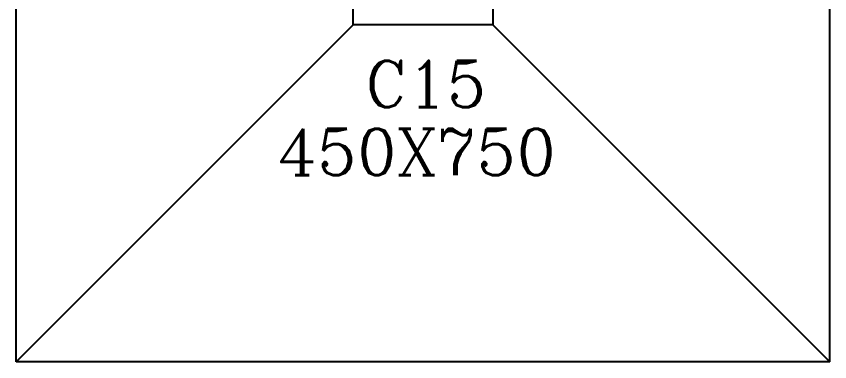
# Model space of a CAD drawing. Header units: millimetres. Extents: x 331487 to 517269, y 198509 to 399936.
# Drawn here: x 421579 to 425079, y 332964 to 334451 of the extents above; entities that cross this region are included whole.
import ezdxf

# ---------------------------------------------------------------- set-up
doc = ezdxf.new("R2010")
doc.units = ezdxf.units.MM
doc.header["$MEASUREMENT"] = 0
doc.layers.add('COLUMN', color=6, linetype='Continuous')
doc.layers.add('FOOTING', color=5, linetype='Continuous')
doc.styles.add('RC', font='romanc.shx', dxfattribs={"height": 200})

msp = doc.modelspace()

# ---------------------------------------------------------------- linework, layer by layer
at = {"layer": 'FOOTING', "color": 5}
for p, q in [((421579.3, 332963.5), (421579.3, 336763.5)), ((425079.3, 332963.5), (425079.3, 336763.5)), ((423029.3, 334413.5), (423029.3, 335313.5)), ((423629.3, 335313.5), (423629.3, 334413.5)), ((423629.3, 334413.5), (423029.3, 334413.5)), ((425079.3, 332963.5), (421579.3, 332963.5))]:
    msp.add_line(p, q, dxfattribs=at)
at = {"layer": 'FOOTING'}
for p, q in [((423029.3, 334413.5), (421579.3, 332963.5)), ((423629.3, 334413.5), (425079.3, 332963.5))]:
    msp.add_line(p, q, dxfattribs=at)

# ---------------------------------------------------------------- texts
at = {"layer": 'COLUMN', "style": 'RC'}
for s, p in [('C15', (423080.1, 334059.1)), ('450X750', (422702.2, 333766.9))]:
    msp.add_text(s, height=200, dxfattribs=at).set_placement(p)

doc.saveas('drawing.dxf')
